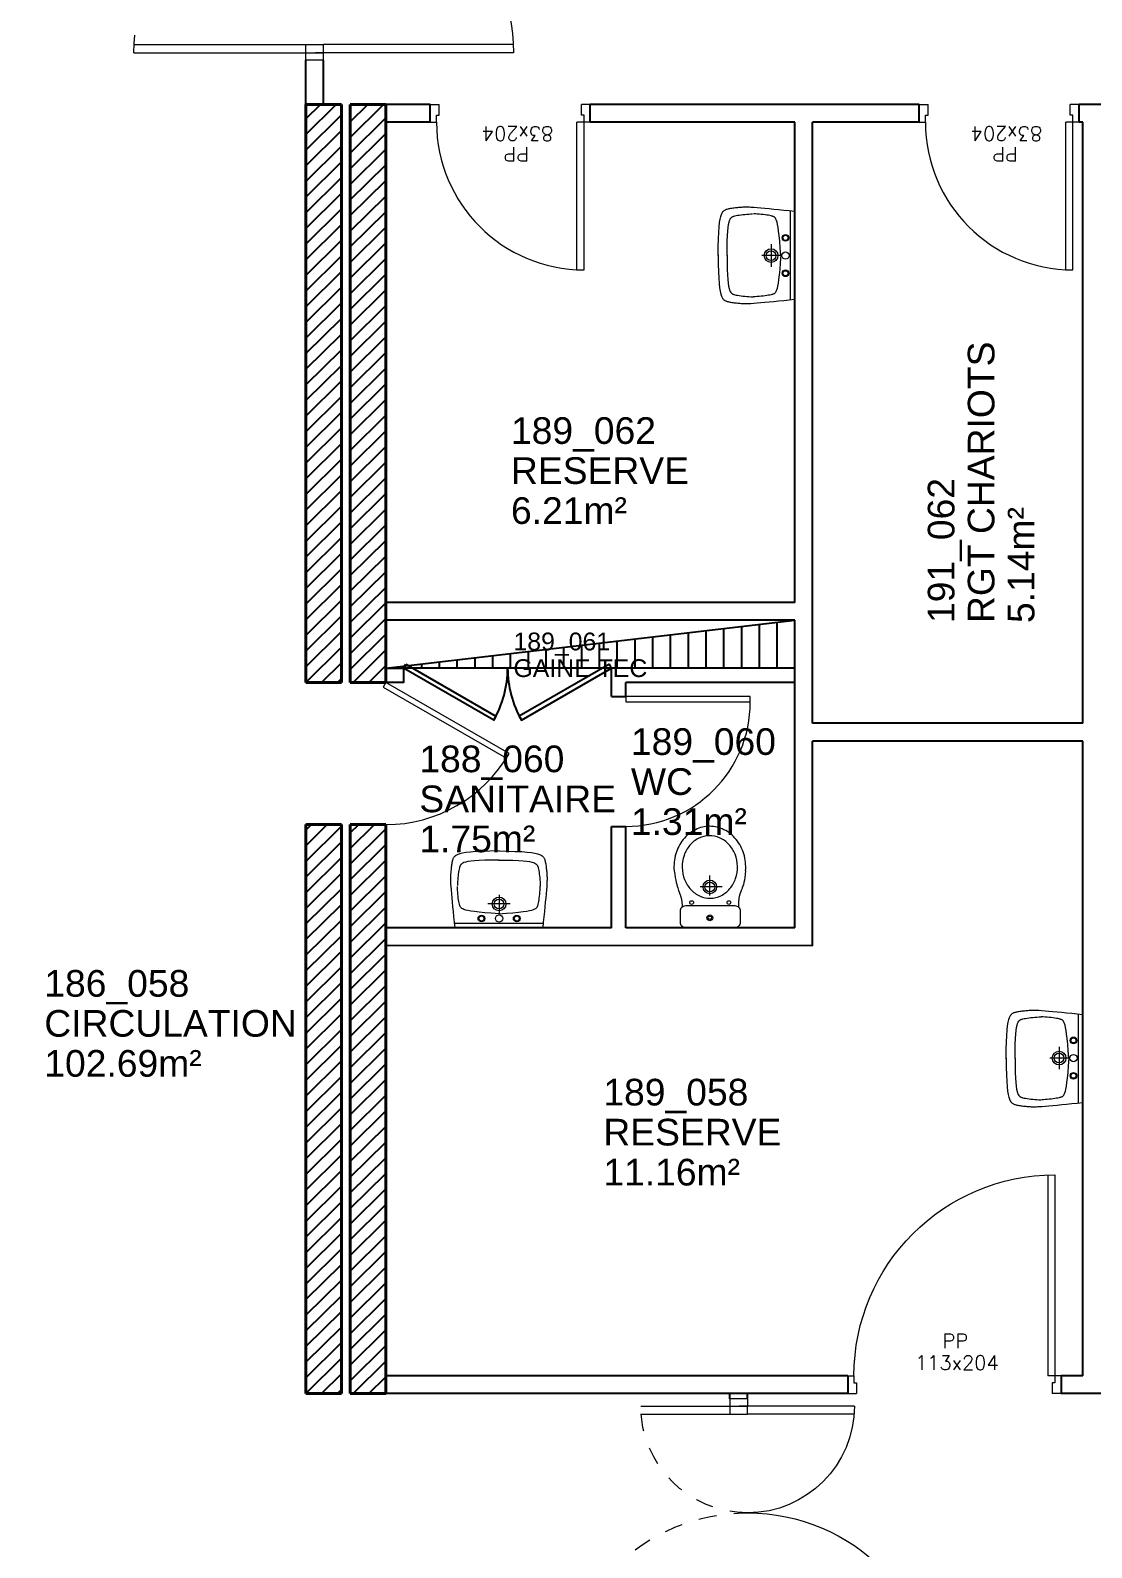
# Model space of a CAD drawing. Header units: millimetres. Extents: x -11 to 211, y -5 to 120.
# Drawn here: x 185.45 to 191.42, y 55.4 to 63.94 of the extents above; entities that cross this region are included whole.
import ezdxf
from ezdxf.enums import TextEntityAlignment as Align

# ---------------------------------------------------------------- set-up
doc = ezdxf.new("R2010")
doc.units = ezdxf.units.MM
doc.header["$LTSCALE"] = 0.1
doc.header["$MEASUREMENT"] = 0
doc.linetypes.add('CACHÉ', pattern=[0.25, 0.125, -0.125])
doc.linetypes.add('CONTINU', pattern=[0])
doc.layers.get('0').update_dxf_attribs({"linetype": 'CONTINUOUS'})
for name, color, linetype in [('A_AGENC', 204, 'CONTINUOUS'), ('A_Etiqu_Gaine', 8, 'CONTINUOUS'), ('A_Etiqu_Gaine_ancien', 8, 'CONTINUOUS'), ('A_Etiqu_Gaine_code', 8, 'CONTINUOUS'), ('A_Etiqu_Local', 8, 'CONTINUOUS'), ('A_HACH_STRUC', 7, 'CONTINUOUS'), ('A_MUR_CLOIS', 7, 'CONTINU'), ('A_MURS_CLOI', 7, 'CONTINUOUS')]:
    doc.layers.add(name, color=color, linetype=linetype)
for name, color, linetype, lineweight in [('A_MURS_STRU', 7, 'CONTINU', 40), ('A_PORT', 8, 'CONTINUOUS', 0), ('A_PORTE', 8, 'CONTINU', 0), ('A_SANI', 5, 'CONTINU', 0)]:
    doc.layers.add(name, color=color, linetype=linetype, lineweight=lineweight)
doc.styles.add('Attribut', font='arial.ttf')
doc.styles.add('ROMANS8', font='romans8', dxfattribs={"height": 10})

# ---------------------------------------------------------------- blocks, each defined once
blk = doc.blocks.new('A_Etiqu_Local')
at = {"style": 'Attribut', "flags": 1}
for tag, p in [('CODE_HOPITAL', (-0.4463, 1.632)), ('CODE_SITE', (-0.4463, 1.407)), ('CODE_BATIMENT', (-0.4463, 1.182)), ('CODE_SECTEUR', (-0.4463, 0.957)), ('CODE_ETAGE', (-0.4463, 0.732)), ('NOM_NORMALISE', (-0.4463, -0.843)), ('SECTEUR_ACTIVITE', (-0.4463, -1.068)), ('SOUS_SECTEUR_ACTIVITE', (-0.4463, -1.293)), ('VOLUME', (-0.4463, -1.518)), ('SERVICE', (-0.4463, -1.743)), ('CODE_UG', (-0.4463, -1.968)), ('CODE_UA', (-0.4463, -2.193)), ('CODE_POLE', (-0.4463, -2.418)), ('OCCUPANT_EXTERNE', (-0.4463, -2.643)), ('DISPONIBILITE', (-0.4463, -2.868)), ('ACCES_HANDICAPES', (-0.4463, -3.093)), ('NATURE_SOL', (-0.4463, -3.318)), ('RISQUE_LABORATOIRE', (-0.4463, -3.543)), ('AMIANTE', (-0.4463, -3.768))]:
    blk.add_attdef(tag, p, '', height=0.15, dxfattribs=at)
at = {"layer": 'A_Etiqu_Local', "style": 'Attribut'}
for tag, p in [('CODE_PIECE', (-0.4463, 0.282)), ('NOM_USAGE', (-0.4463, 0.057)), ('SURFACE', (-0.4463, -0.168))]:
    blk.add_attdef(tag, p, '', height=0.15, dxfattribs=at)
blk = doc.blocks.new('A_Etiqu_Gaine')
at = {"style": 'Attribut', "flags": 1}
for tag, p in [('CODE_HOPITAL', (-0.4323, 0.8651)), ('CODE_SITE', (-0.4323, 0.7151)), ('CODE_BATIMENT', (-0.4323, 0.5651)), ('CODE_SECTEUR', (-0.4323, 0.4151)), ('CODE_ETAGE', (-0.4323, 0.2651)), ('NOM_NORMALISE', (-0.4323, -0.3349)), ('SECTEUR_ACTIVITE', (-0.4323, -0.4849)), ('SOUS_SECTEUR_ACTIVITE', (-0.4323, -0.6349)), ('SURFACE', (-0.4323, -0.7849)), ('CODE_UG', (-0.4323, -0.9349)), ('CODE_POLE', (-0.4323, -1.0849)), ('AMIANTE', (-0.4323, -1.2349))]:
    blk.add_attdef(tag, p, '', height=0.1, dxfattribs=at)
at = {"layer": 'A_Etiqu_Gaine', "style": 'Attribut'}
blk.add_attdef('NOM_USAGE', (-0.4323, -0.1849), '', height=0.1, dxfattribs=at)
at = {"layer": 'A_Etiqu_Gaine_ancien', "style": 'Attribut'}
blk.add_attdef('CODE_PIECE_ANCIEN', (-0.4323, 0.1151), '', height=0.1, dxfattribs=at)
at = {"layer": 'A_Etiqu_Gaine_code', "style": 'Attribut'}
blk.add_attdef('CODE_PIECE', (-0.4323, -0.0349), '', height=0.1, dxfattribs=at)
blk = doc.blocks.new('-P175bt10')
at = {"layer": 'A_PORT', "linetype": 'Continuous'}
for p, q in [((0.0408, 1.1675), (0.0408, 0.1)), ((0.0875, 1.1665), (0.0875, 0.1)), ((1.6625, 0.699), (1.6625, 0.1)), ((1.7092, 0.7008), (1.7092, 0.1)), ((0, 0.1), (0, 0)), ((0, 0.1), (0.0408, 0.1)), ((0.0408, 0.1), (0.0875, 0.1)), ((0.0408, 0.1), (0.0408, 0.0533)), ((0.0408, -0.9675), (0.0408, 0.1)), ((0.0875, -0.9665), (0.0875, 0.1)), ((1.6625, 0.1), (1.7092, 0.1)), ((1.6625, -0.499), (1.6625, 0.1)), ((1.7092, 0.1), (1.7092, 0.0533)), ((1.75, 0.1), (1.7092, 0.1)), ((1.7092, -0.5008), (1.7092, 0.1)), ((1.75, 0.1), (1.75, 0))]:
    blk.add_line(p, q, dxfattribs=at)
at = {"layer": 'A_PORT'}
for p, q in [((0, 0), (0.0875, 0)), ((1.75, 0), (1.6625, 0))]:
    blk.add_line(p, q, dxfattribs=at)
at = {"layer": 'A_PORT', "linetype": 'Continuous'}
for centre, radius, start, end in [((0.0408, 0.1), 1.0675, 0, 90), ((1.7092, 0.1), 0.6008, 90, 180)]:
    blk.add_arc(centre, radius, start, end, dxfattribs=at)
at = {"layer": 'A_PORT', "linetype": 'CACHÉ'}
for centre, radius, start, end in [((0.0408, 0.1), 1.0675, 270, 0), ((1.7092, 0.1), 0.6008, 180, 270)]:
    blk.add_arc(centre, radius, start, end, dxfattribs=at)
at = {"layer": 'A_PORT', "linetype": 'Continuous', "style": 'ROMANS8'}
for tag, p in [('PCF', (0.5371, 0.2448)), ('175X204', (0.5272, 0.1021))]:
    blk.add_attdef(tag, text='', height=0.0933, dxfattribs=at).set_placement(p, align=Align.CENTER)
blk = doc.blocks.new('BATI-10')
for p, q in [((0, 0.1), (0, 0)), ((0, 0.1), (0.035, 0.1)), ((0.035, 0.1), (0.035, 0.06)), ((0, 0), (0.05, 0)), ((0.035, 0.06), (0.05, 0.06)), ((0.05, 0.06), (0.05, 0))]:
    blk.add_line(p, q)
blk = doc.blocks.new('P110bt10')
for p, q in [((0.035, 1.23), (0.035, 0.1)), ((0.075, 1.2293), (0.075, 0.1)), ((0.035, 0.1), (0.075, 0.1))]:
    blk.add_line(p, q)
blk.add_arc((0.035, 0.1), 1.13, 0, 90)
blk.add_blockref('BATI-10', (0, 0))
at = {"xscale": -1}
blk.add_blockref('BATI-10', (1.2, 0), dxfattribs=at)
at = {"style": 'ROMANS8'}
for tag, p in [('DEF', (0.5949, 0.2559)), ('DIM', (0.5864, 0.1335))]:
    blk.add_attdef(tag, text='', height=0.08, dxfattribs=at).set_placement(p, align=Align.CENTER)
blk = doc.blocks.new('P80bt10')
for p, q in [((0.035, 0.93), (0.035, 0.1)), ((0.075, 0.929), (0.075, 0.1)), ((0, 0.1), (0, 0)), ((0, 0.1), (0.035, 0.1)), ((0.035, 0.1), (0.075, 0.1)), ((0.035, 0.1), (0.035, 0.06)), ((0.865, 0.1), (0.865, 0.06)), ((0.9, 0.1), (0.865, 0.1)), ((0.9, 0.1), (0.9, 0)), ((0, 0), (0.05, 0)), ((0.035, 0.06), (0.05, 0.06)), ((0.05, 0.06), (0.05, 0)), ((0.865, 0.06), (0.85, 0.06)), ((0.85, 0.06), (0.85, 0)), ((0.9, 0), (0.85, 0))]:
    blk.add_line(p, q)
blk.add_arc((0.035, 0.1), 0.83, 0, 90)
at = {"style": 'ROMANS8'}
for tag, p in [('DEF', (0.4163, 0.239)), ('DIM', (0.4087, 0.1245))]:
    blk.add_attdef(tag, text='', height=0.08, dxfattribs=at).set_placement(p, align=Align.CENTER)

msp = doc.modelspace()

# ---------------------------------------------------------------- hatches: boundary and pattern name
at = {"layer": 'A_HACH_STRUC'}
h = msp.add_hatch(dxfattribs=at)
h.set_pattern_fill('ANSI31', color=8, scale=0.5, angle=359.76959, style=0)
h.paths.add_polyline_path([(201.5499, 63.0209), (201.5499, 63.5209), (202.0499, 63.5209), (202.0499, 63.0209)])
h.paths.add_polyline_path([(201.5499, 56.2709), (201.5499, 56.7709), (202.0499, 56.7709), (202.0499, 56.2709)])
h.paths.add_polyline_path([(174.7499, 59.696), (174.2499, 59.696), (174.2499, 60.196), (174.7499, 60.196)], flags=17)
h.paths.add_polyline_path([(181.4499, 52.546), (181.4499, 53.046), (181.9499, 53.046), (181.9499, 52.546)], flags=17)
h.paths.add_polyline_path([(174.7499, 52.546), (174.2499, 52.546), (174.2499, 53.046), (174.7499, 53.046)], flags=17)
h.paths.add_polyline_path([(201.7164, 49.9462), (201.9164, 49.9462), (202.0662, 49.9462), (202.0662, 50.4462), (201.5662, 50.4462), (201.5662, 49.9462)])
h.paths.add_polyline_path([(194.5, 49.9462), (194.7, 49.9462), (194.8499, 49.9462), (194.8499, 50.4462), (194.3499, 50.4462), (194.3499, 49.9462)])
h.paths.add_polyline_path([(194.5, 69.2462), (194.7, 69.2462), (194.8499, 69.2462), (194.8499, 68.7462), (194.3499, 68.7462), (194.3499, 69.2462)])
edge = h.paths.add_edge_path()
edge.add_line((181.6498, 66.5712), (181.7498, 66.5712))
edge.add_line((174.4498, 66.5712), (174.5498, 66.5712))
edge.add_line((181.825, 67.2962), (181.825, 67.0462))
edge.add_line((181.5754, 67.2962), (181.825, 67.2962))
edge.add_line((181.5754, 67.2962), (181.5754, 67.0462))
edge.add_line((181.4499, 67.0462), (181.5754, 67.0462))
edge.add_line((181.4499, 67.0462), (181.4499, 66.5712))
edge.add_line((181.4499, 66.5712), (181.6498, 66.5712))
edge.add_line((181.9499, 67.0462), (181.825, 67.0462))
edge.add_line((181.7498, 66.5712), (181.9499, 66.5712))
edge.add_line((181.9499, 66.5712), (181.9499, 67.0462))
edge.add_line((174.7499, 67.0462), (174.625, 67.0462))
edge.add_line((174.625, 67.2962), (174.625, 67.0462))
edge.add_line((174.5498, 66.5712), (174.7499, 66.5712))
edge.add_line((174.7499, 66.5712), (174.7499, 67.0462))
edge.add_line((174.3753, 67.2962), (174.3753, 67.0462))
edge.add_line((174.2499, 67.0462), (174.3753, 67.0462))
edge.add_line((174.2499, 67.0462), (174.2499, 66.5712))
edge.add_line((174.2499, 66.5712), (174.4498, 66.5712))
edge.add_line((174.3753, 67.2962), (174.625, 67.2962))
edge.add_line((181.6498, 46.1962), (181.9499, 46.1962))
edge.add_line((181.9499, 46.1962), (181.9499, 45.7212))
edge.add_line((181.4499, 45.7212), (181.4499, 46.1962))
edge.add_line((181.4499, 46.1962), (181.6498, 46.1962))
edge.add_line((181.9499, 45.7212), (181.825, 45.7212))
edge.add_line((181.825, 45.4712), (181.825, 45.7212))
edge.add_line((181.5754, 45.4712), (181.825, 45.4712))
edge.add_line((181.5754, 45.4712), (181.5754, 45.7212))
edge.add_line((181.4499, 45.7212), (181.5754, 45.7212))
edge.add_line((174.4498, 46.1962), (174.7499, 46.1962))
edge.add_line((174.7499, 46.1962), (174.7499, 45.7212))
edge.add_line((174.7499, 45.7212), (174.625, 45.7212))
edge.add_line((174.625, 45.4712), (174.625, 45.7212))
edge.add_line((174.2499, 45.7212), (174.2499, 46.1962))
edge.add_line((174.2499, 46.1962), (174.4498, 46.1962))
edge.add_line((174.3753, 45.4712), (174.3753, 45.7212))
edge.add_line((174.2499, 45.7212), (174.3753, 45.7212))
edge.add_line((174.3753, 45.4712), (174.625, 45.4712))
h = msp.add_hatch(dxfattribs=at)
h.set_pattern_fill('ANSI31', color=8, scale=0.5, angle=359.76959, style=0)
h.set_pattern_definition([(44.7696, (186.99988, 60.27093), (-0.0440161, 0.0443715), [])])
h.paths.add_polyline_path([(187.1999, 63.5209), (186.9999, 63.5209), (186.9999, 60.2709), (187.1999, 60.2709)])
h.paths.add_polyline_path([(187.4499, 63.5209), (187.2499, 63.5209), (187.2499, 60.2709), (187.4499, 60.2709), (187.4499, 60.3509)])
h = msp.add_hatch(dxfattribs=at)
h.set_pattern_fill('ANSI31', color=8, scale=0.5, angle=359.76959, style=0)
h.set_pattern_definition([(44.7696, (186.99988, 56.27093), (-0.0440161, 0.0443715), [])])
h.paths.add_polyline_path([(187.1999, 59.4709), (186.9999, 59.4709), (186.9999, 56.2709), (187.1999, 56.2709)])
h.paths.add_polyline_path([(187.4499, 59.4709), (187.2499, 59.4709), (187.2499, 56.2709), (187.4499, 56.2709)])

# ---------------------------------------------------------------- linework, layer by layer
at = {"layer": 'A_AGENC', "color": 8, "linetype": 'Continuous'}
msp.add_line((188.7195, 60.3509), (187.5499, 60.3509), dxfattribs=at)
for points in [[(187.5624, 60.3726), (188.0689, 60.0802), (188.0563, 60.0585), (187.5499, 60.3509)], [(188.7069, 60.3726), (188.2005, 60.0802), (188.213, 60.0585), (188.7195, 60.3509)]]:
    msp.add_lwpolyline(points, close=True, dxfattribs=at)
for centre, start, end in [((187.5499, 60.3509), 330.00002, 0.00001), ((188.7195, 60.3509), 180.00001, 210)]:
    msp.add_arc(centre, 0.5848, start, end, dxfattribs=at)
at = {"layer": 'A_MUR_CLOIS', "color": 8, "linetype": 'Continuous'}
for p, q in [((187.6999, 63.5209), (187.4499, 63.5209)), ((187.6999, 63.4209), (187.6999, 63.5209)), ((190.4498, 63.5209), (188.5999, 63.5209)), ((188.5999, 63.4209), (188.5999, 63.5209)), ((191.6979, 63.5209), (191.3498, 63.5209)), ((187.6999, 63.4209), (187.4499, 63.4209)), ((189.7498, 63.4209), (188.5999, 63.4209)), ((189.7498, 60.7207), (189.7498, 63.4209)), ((189.8498, 60.0409), (189.8498, 63.4209)), ((190.4498, 63.4209), (189.8498, 63.4209)), ((191.3699, 63.4209), (191.3498, 63.4209)), ((191.3699, 60.0409), (191.3699, 63.4209)), ((189.7498, 60.7207), (187.4499, 60.7207)), ((187.4499, 60.3509), (189.7498, 60.6207)), ((189.7498, 60.6207), (187.4499, 60.6207)), ((189.5499, 60.5972), (189.5499, 60.3509)), ((189.6499, 60.6089), (189.6499, 60.3509)), ((189.7498, 58.8909), (189.7498, 60.6207)), ((188.7499, 60.5034), (188.7499, 60.3509)), ((188.8499, 60.514), (188.8499, 60.3509)), ((188.9499, 60.5268), (188.9499, 60.3509)), ((189.0499, 60.5386), (189.0499, 60.3509)), ((189.1499, 60.5503), (189.1499, 60.3509)), ((189.2499, 60.562), (189.2499, 60.3509)), ((189.3499, 60.5738), (189.3499, 60.3509)), ((189.4499, 60.5855), (189.4499, 60.3509)), ((188.0499, 60.4213), (188.0499, 60.3509)), ((188.1499, 60.433), (188.1499, 60.3509)), ((188.2499, 60.4448), (188.2499, 60.3509)), ((188.3499, 60.4565), (188.3499, 60.3509)), ((188.4499, 60.4682), (188.4499, 60.3509)), ((188.5499, 60.4799), (188.5499, 60.3509)), ((188.6499, 60.4862), (188.6499, 60.3509)), ((187.6499, 60.3744), (187.6499, 60.3509)), ((187.7499, 60.3861), (187.7499, 60.3509)), ((187.8499, 60.3978), (187.8499, 60.3509)), ((187.9499, 60.4096), (187.9499, 60.3509)), ((189.7498, 60.3509), (188.7195, 60.3509)), ((188.7195, 60.1909), (188.7195, 60.3509)), ((189.7498, 60.2709), (188.7995, 60.2709)), ((191.3699, 60.0409), (189.8498, 60.0409)), ((191.3699, 59.9409), (189.8498, 59.9409)), ((189.8498, 58.7894), (189.8498, 59.9409)), ((191.3699, 56.3709), (191.3699, 59.9409)), ((188.7195, 59.4609), (188.7995, 59.4609)), ((188.7195, 58.8909), (188.7195, 59.4609)), ((188.7995, 58.8909), (188.7995, 59.4609)), ((188.7195, 58.8909), (187.4499, 58.8909)), ((189.7498, 58.8909), (188.7995, 58.8909)), ((189.8498, 58.7894), (187.4499, 58.7909)), ((190.0479, 56.3709), (187.4499, 56.3709)), ((190.0479, 56.3709), (190.0479, 56.2709)), ((191.3699, 56.3709), (191.2479, 56.3709)), ((191.2479, 56.3709), (191.2479, 56.2709)), ((190.0479, 56.2709), (187.4499, 56.2709)), ((191.6479, 56.2709), (191.2479, 56.2709))]:
    msp.add_line(p, q, dxfattribs=at)
at = {"layer": 'A_MUR_CLOIS', "color": 8}
for p, q in [((190.4498, 63.4209), (190.4498, 63.5209)), ((191.3498, 63.4209), (191.3498, 63.5209)), ((188.7995, 60.1909), (188.7995, 60.2709)), ((188.7195, 60.1909), (188.7995, 60.1909))]:
    msp.add_line(p, q, dxfattribs=at)
at = {"layer": 'A_MUR_CLOIS', "color": 8, "linetype": 'Continuous'}
msp.add_lwpolyline([(187.4499, 60.2709), (187.4499, 60.3509), (187.5499, 60.3509), (187.5499, 60.2709)], close=True, dxfattribs=at)
at = {"layer": 'A_MURS_CLOI', "color": 8}
for p, q in [((186.9999, 63.5209), (186.9999, 63.7709)), ((187.0999, 63.5209), (187.0999, 63.7709)), ((189.3846, 56.2418), (189.3846, 56.2709)), ((189.4846, 56.2418), (189.4846, 56.2709))]:
    msp.add_line(p, q, dxfattribs=at)
at = {"layer": 'A_MURS_STRU', "color": 8, "linetype": 'Continuous'}
for p, q in [((186.9999, 63.5209), (187.1999, 63.5209)), ((186.9999, 63.5209), (186.9999, 60.2709)), ((187.1999, 63.5209), (187.1999, 60.2709)), ((187.4499, 63.5209), (187.2499, 63.5209)), ((187.2499, 63.5209), (187.2499, 60.2709)), ((187.4499, 63.5209), (187.4499, 60.2709)), ((187.1999, 60.2709), (186.9999, 60.2709)), ((186.9999, 60.2709), (186.9999, 60.2709)), ((187.2499, 60.2709), (187.4499, 60.2709)), ((187.1999, 59.4709), (186.9999, 59.4709)), ((186.9999, 56.2709), (186.9999, 59.4709)), ((187.1999, 56.2709), (187.1999, 59.4709)), ((187.2499, 59.4709), (187.4499, 59.4709)), ((187.2499, 56.2709), (187.2499, 59.4709)), ((187.4499, 56.2709), (187.4499, 59.4709)), ((186.9999, 56.2709), (187.1999, 56.2709)), ((187.4499, 56.2709), (187.2499, 56.2709))]:
    msp.add_line(p, q, dxfattribs=at)
at = {"layer": 'A_PORTE', "color": 8, "linetype": 'Continuous'}
for p, q in [((187.4499, 60.2709), (187.4349, 60.2449)), ((188.1427, 59.8709), (187.4499, 60.2709)), ((187.4349, 60.2449), (188.1277, 59.845)), ((188.1277, 59.845), (188.1427, 59.8709))]:
    msp.add_line(p, q, dxfattribs=at)
msp.add_lwpolyline([(188.7995, 60.1609), (189.4995, 60.1609), (189.4995, 60.1909), (188.7995, 60.1909)], close=True, dxfattribs=at)
for centre, radius, end in [((188.7995, 60.1609), 0.7, 0), ((187.4499, 60.2709), 0.8, 329.99999)]:
    msp.add_arc(centre, radius, 270, end, dxfattribs=at)
at = {"layer": 'A_SANI', "color": 8, "linetype": 'Continuous'}
for p, q in [((189.4039, 62.892), (189.4066, 62.8929)), ((189.4066, 62.8929), (189.4095, 62.8937)), ((189.4095, 62.8937), (189.4127, 62.8945)), ((189.4127, 62.8945), (189.4201, 62.8961)), ((189.4201, 62.8961), (189.4284, 62.8977)), ((189.4284, 62.8977), (189.4376, 62.8992)), ((189.4376, 62.8992), (189.4476, 62.9006)), ((189.4476, 62.9006), (189.4581, 62.9019)), ((189.4581, 62.9019), (189.469, 62.903)), ((189.469, 62.903), (189.4801, 62.904)), ((189.4801, 62.904), (189.4912, 62.9048)), ((189.4912, 62.9048), (189.5023, 62.9054)), ((189.5023, 62.9054), (189.513, 62.9058)), ((189.5281, 62.9054), (189.5174, 62.9058)), ((189.5392, 62.9048), (189.5281, 62.9054)), ((189.5503, 62.904), (189.5392, 62.9048)), ((189.5614, 62.903), (189.5503, 62.904)), ((189.5723, 62.9019), (189.5614, 62.903)), ((189.5828, 62.9006), (189.5723, 62.9019)), ((189.5927, 62.8992), (189.5828, 62.9006)), ((189.602, 62.8977), (189.5927, 62.8992)), ((189.6103, 62.8961), (189.602, 62.8977)), ((189.6176, 62.8945), (189.6103, 62.8961)), ((189.6209, 62.8937), (189.6176, 62.8945)), ((189.6238, 62.8929), (189.6209, 62.8937)), ((189.6265, 62.892), (189.6238, 62.8929)), ((189.7249, 62.921), (189.7249, 62.4257)), ((189.7498, 62.921), (189.7498, 62.4257)), ((189.3715, 62.7834), (189.3732, 62.809)), ((189.3732, 62.809), (189.3753, 62.8297)), ((189.3753, 62.8297), (189.3777, 62.8462)), ((189.3777, 62.8462), (189.3803, 62.8589)), ((189.3803, 62.8589), (189.3833, 62.8686)), ((189.3833, 62.8686), (189.3864, 62.8759)), ((189.3864, 62.8759), (189.3897, 62.8813)), ((189.3897, 62.8813), (189.3914, 62.8835)), ((189.3914, 62.8835), (189.3932, 62.8854)), ((189.3932, 62.8854), (189.395, 62.8871)), ((189.395, 62.8871), (189.397, 62.8886)), ((189.397, 62.8886), (189.3991, 62.8898)), ((189.3991, 62.8898), (189.4014, 62.891)), ((189.4014, 62.891), (189.4039, 62.892)), ((189.629, 62.891), (189.6265, 62.892)), ((189.6313, 62.8898), (189.629, 62.891)), ((189.6334, 62.8886), (189.6313, 62.8898)), ((189.6353, 62.8871), (189.6334, 62.8886)), ((189.6372, 62.8854), (189.6353, 62.8871)), ((189.639, 62.8835), (189.6372, 62.8854)), ((189.6407, 62.8813), (189.639, 62.8835)), ((189.644, 62.8759), (189.6407, 62.8813)), ((189.6472, 62.8686), (189.644, 62.8759)), ((189.6503, 62.8589), (189.6472, 62.8686)), ((189.6533, 62.8462), (189.6503, 62.8589)), ((189.6563, 62.8297), (189.6533, 62.8462)), ((189.6592, 62.809), (189.6563, 62.8297)), ((189.6621, 62.7834), (189.6592, 62.809)), ((189.3693, 62.7151), (189.3702, 62.7523)), ((189.3702, 62.7523), (189.3715, 62.7834)), ((189.6163, 62.7346), (189.6163, 62.6081)), ((189.6651, 62.7523), (189.6621, 62.7834)), ((189.668, 62.7151), (189.6651, 62.7523)), ((189.3689, 62.6711), (189.3693, 62.7151)), ((189.3689, 62.6745), (189.3693, 62.6305)), ((189.6673, 62.6713), (189.5652, 62.6713)), ((189.671, 62.6711), (189.668, 62.7151)), ((189.671, 62.6745), (189.668, 62.6305)), ((189.3693, 62.6305), (189.3702, 62.5933)), ((189.3702, 62.5933), (189.3715, 62.5621)), ((189.3715, 62.5621), (189.3732, 62.5365)), ((189.6621, 62.5621), (189.6592, 62.5365)), ((189.6651, 62.5933), (189.6621, 62.5621)), ((189.668, 62.6305), (189.6651, 62.5933)), ((189.3732, 62.5365), (189.3753, 62.5158)), ((189.3753, 62.5158), (189.3777, 62.4994)), ((189.3777, 62.4994), (189.3803, 62.4866)), ((189.3803, 62.4866), (189.3833, 62.4769)), ((189.3833, 62.4769), (189.3864, 62.4697)), ((189.3864, 62.4697), (189.3897, 62.4642)), ((189.644, 62.4697), (189.6407, 62.4642)), ((189.6472, 62.4769), (189.644, 62.4697)), ((189.6503, 62.4866), (189.6472, 62.4769)), ((189.6533, 62.4994), (189.6503, 62.4866)), ((189.6563, 62.5158), (189.6533, 62.4994)), ((189.6592, 62.5365), (189.6563, 62.5158)), ((189.3897, 62.4642), (189.3914, 62.462)), ((189.3914, 62.462), (189.3932, 62.4601)), ((189.3932, 62.4601), (189.395, 62.4584)), ((189.395, 62.4584), (189.397, 62.457)), ((189.397, 62.457), (189.3991, 62.4557)), ((189.3991, 62.4557), (189.4014, 62.4546)), ((189.4014, 62.4546), (189.4039, 62.4536)), ((189.4039, 62.4536), (189.4066, 62.4527)), ((189.4066, 62.4527), (189.4095, 62.4518)), ((189.4095, 62.4518), (189.4127, 62.451)), ((189.4127, 62.451), (189.4201, 62.4494)), ((189.4201, 62.4494), (189.4284, 62.4479)), ((189.4284, 62.4479), (189.4377, 62.4464)), ((189.4377, 62.4464), (189.4477, 62.445)), ((189.4477, 62.445), (189.4584, 62.4437)), ((189.4584, 62.4437), (189.4694, 62.4425)), ((189.4694, 62.4425), (189.4808, 62.4415)), ((189.4808, 62.4415), (189.4923, 62.4407)), ((189.4923, 62.4407), (189.5039, 62.4401)), ((189.5039, 62.4401), (189.5152, 62.4397)), ((189.5265, 62.4401), (189.5152, 62.4397)), ((189.538, 62.4407), (189.5265, 62.4401)), ((189.5496, 62.4415), (189.538, 62.4407)), ((189.5609, 62.4425), (189.5496, 62.4415)), ((189.572, 62.4437), (189.5609, 62.4425)), ((189.5827, 62.445), (189.572, 62.4437)), ((189.5927, 62.4464), (189.5827, 62.445)), ((189.602, 62.4479), (189.5927, 62.4464)), ((189.6103, 62.4494), (189.602, 62.4479)), ((189.6176, 62.451), (189.6103, 62.4494)), ((189.6209, 62.4518), (189.6176, 62.451)), ((189.6238, 62.4527), (189.6209, 62.4518)), ((189.6265, 62.4536), (189.6238, 62.4527)), ((189.629, 62.4546), (189.6265, 62.4536)), ((189.6313, 62.4557), (189.629, 62.4546)), ((189.6334, 62.457), (189.6313, 62.4557)), ((189.6353, 62.4584), (189.6334, 62.457)), ((189.6372, 62.4601), (189.6353, 62.4584)), ((189.639, 62.462), (189.6372, 62.4601)), ((189.6407, 62.4642), (189.639, 62.462)), ((187.8635, 59.228), (187.8619, 59.2207)), ((187.8643, 59.2312), (187.8635, 59.228)), ((187.8651, 59.2341), (187.8643, 59.2312)), ((187.866, 59.2368), (187.8651, 59.2341)), ((187.867, 59.2393), (187.866, 59.2368)), ((187.8681, 59.2416), (187.867, 59.2393)), ((187.8694, 59.2437), (187.8681, 59.2416)), ((187.8709, 59.2457), (187.8694, 59.2437)), ((187.8725, 59.2475), (187.8709, 59.2457)), ((187.8745, 59.2493), (187.8725, 59.2475)), ((187.8767, 59.251), (187.8745, 59.2493)), ((187.8821, 59.2543), (187.8767, 59.251)), ((187.8893, 59.2575), (187.8821, 59.2543)), ((187.899, 59.2604), (187.8893, 59.2575)), ((187.9118, 59.2631), (187.899, 59.2604)), ((187.9282, 59.2655), (187.9118, 59.2631)), ((187.949, 59.2675), (187.9282, 59.2655)), ((187.9746, 59.2692), (187.949, 59.2675)), ((188.0057, 59.2705), (187.9746, 59.2692)), ((188.0429, 59.2714), (188.0057, 59.2705)), ((188.0869, 59.2718), (188.0429, 59.2714)), ((188.0835, 59.2718), (188.1275, 59.2714)), ((188.1275, 59.2714), (188.1647, 59.2705)), ((188.1647, 59.2705), (188.1958, 59.2692)), ((188.1958, 59.2692), (188.2215, 59.2675)), ((188.2215, 59.2675), (188.2422, 59.2655)), ((188.2422, 59.2655), (188.2586, 59.2631)), ((188.2586, 59.2631), (188.2714, 59.2604)), ((188.2714, 59.2604), (188.2811, 59.2575)), ((188.2811, 59.2575), (188.2883, 59.2543)), ((188.2883, 59.2543), (188.2937, 59.251)), ((188.2937, 59.251), (188.2959, 59.2493)), ((188.2959, 59.2493), (188.2979, 59.2475)), ((188.2979, 59.2475), (188.2995, 59.2457)), ((188.2995, 59.2457), (188.301, 59.2437)), ((188.301, 59.2437), (188.3023, 59.2416)), ((188.3023, 59.2416), (188.3034, 59.2393)), ((188.3034, 59.2393), (188.3044, 59.2368)), ((188.3044, 59.2368), (188.3053, 59.2341)), ((188.3053, 59.2341), (188.3061, 59.2312)), ((188.3061, 59.2312), (188.3069, 59.228)), ((188.3069, 59.228), (188.3085, 59.2207)), ((187.8525, 59.1385), (187.8522, 59.1277)), ((187.8531, 59.1495), (187.8525, 59.1385)), ((187.854, 59.1607), (187.8531, 59.1495)), ((187.855, 59.1718), (187.854, 59.1607)), ((187.8561, 59.1826), (187.855, 59.1718)), ((187.8574, 59.1931), (187.8561, 59.1826)), ((187.8588, 59.2031), (187.8574, 59.1931)), ((187.8603, 59.2123), (187.8588, 59.2031)), ((187.8619, 59.2207), (187.8603, 59.2123)), ((188.3085, 59.2207), (188.3101, 59.2123)), ((188.3101, 59.2123), (188.3116, 59.203)), ((188.3116, 59.203), (188.313, 59.193)), ((188.313, 59.193), (188.3143, 59.1824)), ((188.3143, 59.1824), (188.3155, 59.1713)), ((188.3155, 59.1713), (188.3165, 59.1599)), ((188.3165, 59.1599), (188.3173, 59.1484)), ((188.3173, 59.1484), (188.3179, 59.1369)), ((189.2722, 59.0716), (189.2722, 59.1839)), ((187.8525, 59.1126), (187.8522, 59.1234)), ((187.8531, 59.1016), (187.8525, 59.1126)), ((187.854, 59.0904), (187.8531, 59.1016)), ((187.855, 59.0793), (187.854, 59.0904)), ((187.8561, 59.0684), (187.855, 59.0793)), ((187.8574, 59.0579), (187.8561, 59.0684)), ((187.8588, 59.048), (187.8574, 59.0579)), ((188.0867, 59.0755), (188.0867, 58.9734)), ((188.3116, 59.048), (188.313, 59.0581)), ((188.313, 59.0581), (188.3143, 59.0687)), ((188.3143, 59.0687), (188.3155, 59.0798)), ((188.3155, 59.0798), (188.3165, 59.0912)), ((188.3165, 59.0912), (188.3173, 59.1027)), ((188.3173, 59.1027), (188.3179, 59.1142)), ((188.3179, 59.1369), (188.3183, 59.1255)), ((188.3179, 59.1142), (188.3183, 59.1256)), ((189.3406, 59.1204), (189.2185, 59.1204)), ((187.8603, 59.0388), (187.8588, 59.048)), ((187.8619, 59.0304), (187.8603, 59.0388)), ((187.8635, 59.0231), (187.8619, 59.0304)), ((187.8643, 59.0199), (187.8635, 59.0231)), ((187.8651, 59.0169), (187.8643, 59.0199)), ((187.866, 59.0142), (187.8651, 59.0169)), ((187.867, 59.0117), (187.866, 59.0142)), ((187.8681, 59.0095), (187.867, 59.0117)), ((187.8694, 59.0073), (187.8681, 59.0095)), ((187.8709, 59.0054), (187.8694, 59.0073)), ((187.8725, 59.0035), (187.8709, 59.0054)), ((187.8745, 59.0017), (187.8725, 59.0035)), ((187.8767, 59), (187.8745, 59.0017)), ((187.8821, 58.9967), (187.8767, 59)), ((187.8893, 58.9935), (187.8821, 58.9967)), ((187.899, 58.9904), (187.8893, 58.9935)), ((187.9118, 58.9874), (187.899, 58.9904)), ((187.9282, 58.9844), (187.9118, 58.9874)), ((187.949, 58.9815), (187.9282, 58.9844)), ((187.9746, 58.9786), (187.949, 58.9815)), ((188.0057, 58.9757), (187.9746, 58.9786)), ((188.0429, 58.9727), (188.0057, 58.9757)), ((188.1499, 59.0245), (188.0234, 59.0245)), ((188.0869, 58.9698), (188.0429, 58.9727)), ((188.0835, 58.9698), (188.1275, 58.9727)), ((188.1275, 58.9727), (188.1647, 58.9757)), ((188.1647, 58.9757), (188.1958, 58.9786)), ((188.1958, 58.9786), (188.2215, 58.9815)), ((188.2215, 58.9815), (188.2422, 58.9844)), ((188.2422, 58.9844), (188.2586, 58.9874)), ((188.2586, 58.9874), (188.2714, 58.9904)), ((188.2714, 58.9904), (188.2811, 58.9935)), ((188.2811, 58.9935), (188.2883, 58.9967)), ((188.2883, 58.9967), (188.2937, 59)), ((188.2937, 59), (188.2959, 59.0017)), ((188.2959, 59.0017), (188.2979, 59.0035)), ((188.2979, 59.0035), (188.2995, 59.0054)), ((188.2995, 59.0054), (188.301, 59.0073)), ((188.301, 59.0073), (188.3023, 59.0095)), ((188.3023, 59.0095), (188.3034, 59.0117)), ((188.3034, 59.0117), (188.3044, 59.0142)), ((188.3044, 59.0142), (188.3053, 59.0169)), ((188.3053, 59.0169), (188.3061, 59.0199)), ((188.3061, 59.0199), (188.3069, 59.0231)), ((188.3069, 59.0231), (188.3085, 59.0304)), ((188.3085, 59.0304), (188.3101, 59.0388)), ((188.3101, 59.0388), (188.3116, 59.048)), ((187.837, 58.9158), (188.3323, 58.9158)), ((187.837, 58.8909), (188.3323, 58.8909)), ((191.0133, 58.3691), (191.0151, 58.3708)), ((191.0151, 58.3708), (191.0171, 58.3723)), ((191.0171, 58.3723), (191.0192, 58.3735)), ((191.0192, 58.3735), (191.0215, 58.3746)), ((191.0215, 58.3746), (191.024, 58.3756)), ((191.024, 58.3756), (191.0267, 58.3766)), ((191.0267, 58.3766), (191.0296, 58.3774)), ((191.0296, 58.3774), (191.0328, 58.3782)), ((191.0328, 58.3782), (191.0401, 58.3798)), ((191.0401, 58.3798), (191.0485, 58.3813)), ((191.0485, 58.3813), (191.0578, 58.3828)), ((191.0578, 58.3828), (191.0678, 58.3843)), ((191.0678, 58.3843), (191.0784, 58.3856)), ((191.0784, 58.3856), (191.0895, 58.3867)), ((191.0895, 58.3867), (191.1009, 58.3877)), ((191.1009, 58.3877), (191.1124, 58.3886)), ((191.1124, 58.3886), (191.1239, 58.3892)), ((191.1239, 58.3892), (191.1353, 58.3895)), ((191.1466, 58.3892), (191.1353, 58.3895)), ((191.1581, 58.3886), (191.1466, 58.3892)), ((191.1697, 58.3877), (191.1581, 58.3886)), ((191.181, 58.3867), (191.1697, 58.3877)), ((191.1921, 58.3856), (191.181, 58.3867)), ((191.2027, 58.3843), (191.1921, 58.3856)), ((191.2128, 58.3828), (191.2027, 58.3843)), ((191.222, 58.3813), (191.2128, 58.3828)), ((191.2304, 58.3798), (191.222, 58.3813)), ((191.2377, 58.3782), (191.2304, 58.3798)), ((191.2409, 58.3774), (191.2377, 58.3782)), ((191.2439, 58.3766), (191.2409, 58.3774)), ((191.2466, 58.3756), (191.2439, 58.3766)), ((191.2491, 58.3746), (191.2466, 58.3756)), ((191.2513, 58.3735), (191.2491, 58.3746)), ((191.2535, 58.3723), (191.2513, 58.3735)), ((191.2554, 58.3708), (191.2535, 58.3723)), ((191.2573, 58.3691), (191.2554, 58.3708)), ((191.345, 57.9083), (191.345, 58.4036)), ((191.3699, 57.9083), (191.3699, 58.4036)), ((190.9916, 58.2671), (190.9933, 58.2927)), ((190.9933, 58.2927), (190.9953, 58.3134)), ((190.9953, 58.3134), (190.9977, 58.3299)), ((190.9977, 58.3299), (191.0004, 58.3426)), ((191.0004, 58.3426), (191.0033, 58.3523)), ((191.0033, 58.3523), (191.0065, 58.3596)), ((191.0065, 58.3596), (191.0098, 58.365)), ((191.0098, 58.365), (191.0115, 58.3672)), ((191.0115, 58.3672), (191.0133, 58.3691)), ((191.2591, 58.3672), (191.2573, 58.3691)), ((191.2608, 58.365), (191.2591, 58.3672)), ((191.2641, 58.3596), (191.2608, 58.365)), ((191.2673, 58.3523), (191.2641, 58.3596)), ((191.2704, 58.3426), (191.2673, 58.3523)), ((191.2734, 58.3299), (191.2704, 58.3426)), ((191.2764, 58.3134), (191.2734, 58.3299)), ((191.2793, 58.2927), (191.2764, 58.3134)), ((191.2822, 58.2671), (191.2793, 58.2927)), ((190.9894, 58.1987), (190.9903, 58.236)), ((190.9903, 58.236), (190.9916, 58.2671)), ((191.2363, 58.2211), (191.2363, 58.0947)), ((191.2851, 58.236), (191.2822, 58.2671)), ((191.2881, 58.1987), (191.2851, 58.236)), ((190.989, 58.1548), (190.9894, 58.1987)), ((190.989, 58.1581), (190.9894, 58.1142)), ((190.9894, 58.1142), (190.9903, 58.0769)), ((191.2874, 58.1579), (191.1853, 58.1579)), ((191.2881, 58.1142), (191.2851, 58.0769)), ((191.291, 58.1548), (191.2881, 58.1987)), ((191.291, 58.1581), (191.2881, 58.1142)), ((190.9903, 58.0769), (190.9916, 58.0458)), ((190.9916, 58.0458), (190.9933, 58.0202)), ((191.2822, 58.0458), (191.2793, 58.0202)), ((191.2851, 58.0769), (191.2822, 58.0458)), ((190.9933, 58.0202), (190.9953, 57.9995)), ((190.9953, 57.9995), (190.9977, 57.9831)), ((190.9977, 57.9831), (191.0004, 57.9703)), ((191.0004, 57.9703), (191.0033, 57.9606)), ((191.0033, 57.9606), (191.0065, 57.9533)), ((191.0065, 57.9533), (191.0098, 57.9479)), ((191.0098, 57.9479), (191.0115, 57.9457)), ((191.0115, 57.9457), (191.0133, 57.9438)), ((191.0133, 57.9438), (191.0151, 57.9421)), ((191.2573, 57.9438), (191.2554, 57.9421)), ((191.2591, 57.9457), (191.2573, 57.9438)), ((191.2608, 57.9479), (191.2591, 57.9457)), ((191.2641, 57.9533), (191.2608, 57.9479)), ((191.2673, 57.9606), (191.2641, 57.9533)), ((191.2704, 57.9703), (191.2673, 57.9606)), ((191.2734, 57.9831), (191.2704, 57.9703)), ((191.2764, 57.9995), (191.2734, 57.9831)), ((191.2793, 58.0202), (191.2764, 57.9995)), ((191.0151, 57.9421), (191.0171, 57.9407)), ((191.0171, 57.9407), (191.0192, 57.9394)), ((191.0192, 57.9394), (191.0215, 57.9383)), ((191.0215, 57.9383), (191.024, 57.9373)), ((191.024, 57.9373), (191.0267, 57.9364)), ((191.0267, 57.9364), (191.0296, 57.9355)), ((191.0296, 57.9355), (191.0328, 57.9347)), ((191.0328, 57.9347), (191.0401, 57.9331)), ((191.0401, 57.9331), (191.0485, 57.9316)), ((191.0485, 57.9316), (191.0577, 57.9301)), ((191.0577, 57.9301), (191.0677, 57.9287)), ((191.0677, 57.9287), (191.0782, 57.9274)), ((191.0782, 57.9274), (191.089, 57.9262)), ((191.089, 57.9262), (191.1001, 57.9252)), ((191.1001, 57.9252), (191.1113, 57.9244)), ((191.1113, 57.9244), (191.1223, 57.9238)), ((191.1223, 57.9238), (191.1331, 57.9234)), ((191.1482, 57.9238), (191.1374, 57.9234)), ((191.1592, 57.9244), (191.1482, 57.9238)), ((191.1704, 57.9252), (191.1592, 57.9244)), ((191.1815, 57.9262), (191.1704, 57.9252)), ((191.1924, 57.9274), (191.1815, 57.9262)), ((191.2029, 57.9287), (191.1924, 57.9274)), ((191.2128, 57.9301), (191.2029, 57.9287)), ((191.2221, 57.9316), (191.2128, 57.9301)), ((191.2304, 57.9331), (191.2221, 57.9316)), ((191.2377, 57.9347), (191.2304, 57.9331)), ((191.2409, 57.9355), (191.2377, 57.9347)), ((191.2439, 57.9364), (191.2409, 57.9355)), ((191.2466, 57.9373), (191.2439, 57.9364)), ((191.2491, 57.9383), (191.2466, 57.9373)), ((191.2513, 57.9394), (191.2491, 57.9383)), ((191.2535, 57.9407), (191.2513, 57.9394)), ((191.2554, 57.9421), (191.2535, 57.9407))]:
    msp.add_line(p, q, dxfattribs=at)
for points in [[(189.3181, 62.6713), (189.3188, 62.7228), (189.3201, 62.7663), (189.3219, 62.8027), (189.3241, 62.8327), (189.3268, 62.857), (189.3298, 62.8763), (189.3333, 62.8914), (189.3372, 62.9029), (189.3414, 62.9116), (189.3459, 62.9183), (189.3459, 62.9183), (189.3483, 62.921), (189.3508, 62.9234), (189.3534, 62.9256), (189.3563, 62.9275), (189.3594, 62.9291), (189.3627, 62.9306), (189.3664, 62.932), (189.3704, 62.9332), (189.3749, 62.9343), (189.3797, 62.9354), (189.3797, 62.9354), (189.385, 62.9364), (189.3908, 62.9374), (189.3968, 62.9384), (189.4031, 62.9393), (189.4095, 62.9402), (189.4161, 62.941), (189.4227, 62.9417), (189.4292, 62.9424), (189.4356, 62.943), (189.4417, 62.9436), (189.4417, 62.9436), (189.4477, 62.9441), (189.4534, 62.9444), (189.459, 62.9447), (189.4646, 62.9449), (189.4702, 62.9451), (189.476, 62.9451), (189.4821, 62.945), (189.4885, 62.9448), (189.4953, 62.9446), (189.5026, 62.9442), (189.5026, 62.9442), (189.5189, 62.9431), (189.5375, 62.9417), (189.5582, 62.9399), (189.5808, 62.9378), (189.6053, 62.9354), (189.6314, 62.9328), (189.659, 62.93), (189.6881, 62.9271), (189.7184, 62.9241), (189.7498, 62.921)], [(189.3181, 62.6753), (189.3188, 62.6238), (189.3201, 62.5803), (189.3219, 62.5439), (189.3241, 62.5139), (189.3268, 62.4896), (189.3298, 62.4703), (189.3333, 62.4552), (189.3372, 62.4437), (189.3414, 62.435), (189.3459, 62.4284), (189.3459, 62.4284), (189.3483, 62.4256), (189.3508, 62.4232), (189.3534, 62.421), (189.3563, 62.4191), (189.3594, 62.4175), (189.3627, 62.416), (189.3664, 62.4146), (189.3704, 62.4134), (189.3749, 62.4123), (189.3797, 62.4112), (189.3797, 62.4112), (189.385, 62.4102), (189.3908, 62.4092), (189.3968, 62.4082), (189.4031, 62.4073), (189.4095, 62.4064), (189.4161, 62.4056), (189.4227, 62.4049), (189.4292, 62.4042), (189.4356, 62.4036), (189.4417, 62.403), (189.4417, 62.403), (189.4477, 62.4026), (189.4534, 62.4022), (189.459, 62.4019), (189.4646, 62.4017), (189.4702, 62.4016), (189.476, 62.4015), (189.4821, 62.4016), (189.4885, 62.4018), (189.4953, 62.402), (189.5026, 62.4024), (189.5026, 62.4024), (189.5189, 62.4035), (189.5375, 62.4049), (189.5582, 62.4067), (189.5808, 62.4088), (189.6053, 62.4112), (189.6314, 62.4138), (189.659, 62.4166), (189.6881, 62.4195), (189.7184, 62.4226), (189.7498, 62.4257)], [(188.0867, 59.3226), (188.0352, 59.3219), (187.9917, 59.3206), (187.9552, 59.3188), (187.9253, 59.3166), (187.901, 59.314), (187.8816, 59.3109), (187.8666, 59.3074), (187.8551, 59.3035), (187.8463, 59.2993), (187.8397, 59.2948), (187.8397, 59.2948), (187.837, 59.2924), (187.8346, 59.2899), (187.8324, 59.2873), (187.8305, 59.2844), (187.8288, 59.2814), (187.8273, 59.278), (187.826, 59.2743), (187.8248, 59.2703), (187.8237, 59.2659), (187.8226, 59.261), (187.8226, 59.261), (187.8216, 59.2557), (187.8206, 59.25), (187.8196, 59.2439), (187.8187, 59.2376), (187.8178, 59.2312), (187.817, 59.2246), (187.8163, 59.218), (187.8156, 59.2115), (187.8149, 59.2051), (187.8144, 59.199), (187.8144, 59.199), (187.8139, 59.1931), (187.8135, 59.1873), (187.8132, 59.1817), (187.813, 59.1761), (187.8129, 59.1705), (187.8129, 59.1647), (187.813, 59.1586), (187.8131, 59.1522), (187.8134, 59.1454), (187.8138, 59.1381), (187.8138, 59.1381), (187.8148, 59.1218), (187.8163, 59.1032), (187.8181, 59.0825), (187.8202, 59.0599), (187.8226, 59.0355), (187.8252, 59.0093), (187.828, 58.9817), (187.8309, 58.9526), (187.8339, 58.9223), (187.837, 58.8909)], [(188.0827, 59.3226), (188.1341, 59.3219), (188.1777, 59.3206), (188.2141, 59.3188), (188.2441, 59.3166), (188.2684, 59.314), (188.2877, 59.3109), (188.3028, 59.3074), (188.3143, 59.3035), (188.323, 59.2993), (188.3296, 59.2948), (188.3296, 59.2948), (188.3324, 59.2924), (188.3348, 59.2899), (188.3369, 59.2873), (188.3388, 59.2844), (188.3405, 59.2814), (188.342, 59.278), (188.3434, 59.2743), (188.3446, 59.2703), (188.3457, 59.2659), (188.3468, 59.261), (188.3468, 59.261), (188.3478, 59.2557), (188.3488, 59.25), (188.3498, 59.2439), (188.3507, 59.2376), (188.3515, 59.2312), (188.3524, 59.2246), (188.3531, 59.218), (188.3538, 59.2115), (188.3544, 59.2051), (188.355, 59.199), (188.355, 59.199), (188.3554, 59.1931), (188.3558, 59.1873), (188.3561, 59.1817), (188.3563, 59.1761), (188.3564, 59.1705), (188.3565, 59.1647), (188.3564, 59.1586), (188.3562, 59.1522), (188.3559, 59.1454), (188.3556, 59.1381), (188.3556, 59.1381), (188.3545, 59.1218), (188.3531, 59.1032), (188.3512, 59.0825), (188.3491, 59.0599), (188.3468, 59.0355), (188.3442, 59.0093), (188.3414, 58.9817), (188.3385, 58.9526), (188.3354, 58.9223), (188.3323, 58.8909)], [(189.072, 59.2107), (189.0749, 59.1914), (189.0778, 59.1742), (189.0807, 59.159), (189.0835, 59.1457), (189.0862, 59.134), (189.0889, 59.1239), (189.0914, 59.1151), (189.0938, 59.1075), (189.096, 59.1009), (189.098, 59.0952), (189.098, 59.0952), (189.099, 59.0926), (189.0999, 59.0901), (189.1008, 59.0878), (189.1016, 59.0856), (189.1024, 59.0834), (189.1032, 59.0813), (189.104, 59.0793), (189.1047, 59.0772), (189.1054, 59.0752), (189.1062, 59.0731), (189.1062, 59.0731), (189.1069, 59.071), (189.1076, 59.0688), (189.1084, 59.0666), (189.1091, 59.0643), (189.1097, 59.0621), (189.1104, 59.0598), (189.111, 59.0575), (189.1116, 59.0552), (189.1122, 59.053), (189.1127, 59.0507), (189.1127, 59.0507), (189.1136, 59.0463), (189.1143, 59.0419), (189.1148, 59.0377), (189.1152, 59.0334), (189.1155, 59.0291), (189.1157, 59.0248), (189.1159, 59.0204), (189.1159, 59.016), (189.1159, 59.0114), (189.1159, 59.0066)], [(189.4724, 59.2107), (189.4707, 59.1914), (189.4686, 59.1742), (189.4662, 59.159), (189.4635, 59.1457), (189.4607, 59.134), (189.4577, 59.1239), (189.4548, 59.1151), (189.452, 59.1075), (189.4493, 59.1009), (189.4469, 59.0952), (189.4469, 59.0952), (189.4458, 59.0926), (189.4448, 59.0901), (189.4438, 59.0878), (189.4429, 59.0856), (189.4421, 59.0834), (189.4414, 59.0813), (189.4407, 59.0793), (189.44, 59.0772), (189.4394, 59.0752), (189.4388, 59.0731), (189.4388, 59.0731), (189.4383, 59.071), (189.4378, 59.0688), (189.4373, 59.0666), (189.4369, 59.0643), (189.4365, 59.0621), (189.4361, 59.0598), (189.4358, 59.0575), (189.4355, 59.0552), (189.4352, 59.053), (189.435, 59.0507), (189.435, 59.0507), (189.4345, 59.0463), (189.4342, 59.0419), (189.4339, 59.0377), (189.4337, 59.0334), (189.4335, 59.0291), (189.4334, 59.0248), (189.4334, 59.0204), (189.4333, 59.016), (189.4333, 59.0114), (189.4333, 59.0066)], [(190.9382, 58.154), (190.9389, 58.2054), (190.9402, 58.2489), (190.942, 58.2854), (190.9442, 58.3154), (190.9468, 58.3396), (190.9499, 58.359), (190.9534, 58.374), (190.9573, 58.3856), (190.9615, 58.3943), (190.966, 58.4009), (190.966, 58.4009), (190.9684, 58.4036), (190.9709, 58.406), (190.9735, 58.4082), (190.9764, 58.4101), (190.9795, 58.4118), (190.9828, 58.4133), (190.9865, 58.4146), (190.9905, 58.4158), (190.9949, 58.417), (190.9998, 58.418), (190.9998, 58.418), (191.0051, 58.4191), (191.0108, 58.42), (191.0169, 58.421), (191.0232, 58.4219), (191.0296, 58.4228), (191.0362, 58.4236), (191.0428, 58.4244), (191.0493, 58.425), (191.0557, 58.4257), (191.0618, 58.4262), (191.0618, 58.4262), (191.0677, 58.4267), (191.0735, 58.4271), (191.0791, 58.4274), (191.0847, 58.4276), (191.0903, 58.4277), (191.0961, 58.4277), (191.1022, 58.4276), (191.1086, 58.4275), (191.1154, 58.4272), (191.1227, 58.4268), (191.1227, 58.4268), (191.139, 58.4258), (191.1576, 58.4243), (191.1783, 58.4225), (191.2009, 58.4204), (191.2254, 58.418), (191.2515, 58.4154), (191.2791, 58.4126), (191.3082, 58.4097), (191.3385, 58.4067), (191.3699, 58.4036)], [(190.9382, 58.1579), (190.9389, 58.1065), (190.9402, 58.0629), (190.942, 58.0265), (190.9442, 57.9965), (190.9468, 57.9722), (190.9499, 57.9529), (190.9534, 57.9378), (190.9573, 57.9263), (190.9615, 57.9176), (190.966, 57.911), (190.966, 57.911), (190.9684, 57.9082), (190.9709, 57.9058), (190.9735, 57.9037), (190.9764, 57.9018), (190.9795, 57.9001), (190.9828, 57.8986), (190.9865, 57.8973), (190.9905, 57.896), (190.9949, 57.8949), (190.9998, 57.8938), (190.9998, 57.8938), (191.0051, 57.8928), (191.0108, 57.8918), (191.0169, 57.8909), (191.0232, 57.8899), (191.0296, 57.8891), (191.0362, 57.8883), (191.0428, 57.8875), (191.0493, 57.8868), (191.0557, 57.8862), (191.0618, 57.8856), (191.0618, 57.8856), (191.0677, 57.8852), (191.0735, 57.8848), (191.0791, 57.8845), (191.0847, 57.8843), (191.0903, 57.8842), (191.0961, 57.8841), (191.1022, 57.8842), (191.1086, 57.8844), (191.1154, 57.8847), (191.1227, 57.885), (191.1227, 57.885), (191.139, 57.8861), (191.1576, 57.8876), (191.1783, 57.8894), (191.2009, 57.8915), (191.2254, 57.8938), (191.2515, 57.8964), (191.2791, 57.8992), (191.3082, 57.9021), (191.3385, 57.9052), (191.3699, 57.9083)]]:
    msp.add_lwpolyline(points, dxfattribs=at)
for points in [[(189.4733, 59.2114, 0.092603), (189.4631, 59.3064, 0.097518), (189.4207, 59.3866, 0.107322), (189.3513, 59.4424, 0.116228), (189.2712, 59.4613, 0.11669), (189.1911, 59.4423, 0.108258), (189.1222, 59.3866, 0.098236), (189.0806, 59.3065, 0.092772), (189.0713, 59.2114, 0.094013)], [(189.2104, 59.3943, 0.102556), (189.1598, 59.3547, 0.093461), (189.1276, 59.298, 0.177185), (189.1304, 59.1615, 0.093461), (189.165, 59.1062, 0.102556), (189.2171, 59.0688, 0.222941), (189.334, 59.0712, 0.102556), (189.3845, 59.1107, 0.093461), (189.4168, 59.1675, 0.177032), (189.4139, 59.3039, 0.093461), (189.3794, 59.3593, 0.102556), (189.3273, 59.3967, 0.22283), (189.2104, 59.3943)]]:
    msp.add_lwpolyline(points, format="xyb", dxfattribs=at)
msp.add_lwpolyline([(189.4431, 58.9854), (189.4431, 58.9209, -0.414214), (189.4131, 58.8909), (189.1362, 58.8909, -0.414214), (189.1062, 58.9209), (189.1062, 58.9854, -0.414214), (189.1362, 59.0154), (189.4131, 59.0154, -0.414214)], format="xyb", close=True, dxfattribs=at)
for centre, radius in [((189.6977, 62.7708), 0.0189), ((189.6977, 62.7708), 0.0144), ((189.6163, 62.6713), 0.0387), ((189.6163, 62.6713), 0.0274), ((189.6977, 62.6713), 0.0204), ((189.6977, 62.5718), 0.0189), ((189.6977, 62.5718), 0.0144), ((189.2722, 59.1204), 0.0383), ((189.2722, 59.1204), 0.0276), ((188.0867, 59.0245), 0.0387), ((188.0867, 59.0245), 0.0274), ((189.1697, 59.0325), 0.0105), ((189.3796, 59.0325), 0.0105), ((187.9871, 58.943), 0.0189), ((187.9871, 58.943), 0.0144), ((188.0867, 58.943), 0.0204), ((188.1861, 58.943), 0.0189), ((188.1861, 58.943), 0.0144), ((189.2722, 58.9471), 0.0166), ((189.2722, 58.9471), 0.00963), ((189.2722, 58.9471), 0.000007), ((191.3178, 58.2574), 0.0189), ((191.3178, 58.2574), 0.0144), ((191.2363, 58.1579), 0.0387), ((191.2363, 58.1579), 0.0274), ((191.3178, 58.1579), 0.0204), ((191.3178, 58.0584), 0.0189), ((191.3178, 58.0584), 0.0144)]:
    msp.add_circle(centre, radius, dxfattribs=at)

# ---------------------------------------------------------------- block references
at = {"layer": 'A_Etiqu_Gaine', "color": 8}
msp.add_blockref('A_Etiqu_Gaine', (188.5998, 60.4858), dxfattribs=at).add_auto_attribs({'CODE_PIECE': '189_061', 'NOM_USAGE': 'GAINE TEC'})
at = {"layer": 'A_Etiqu_Local', "color": 8}
ref = msp.add_blockref('A_Etiqu_Local', (190.9301, 61.051), dxfattribs=dict(at, rotation=90))
ref.add_attrib('CODE_PIECE', '191_062', (190.6481, 60.6047), dxfattribs={"height": 0.15, "rotation": 90, "style": 'Attribut'})
ref.add_attrib('NOM_USAGE', 'RGT CHARIOTS', (190.8731, 60.6047), dxfattribs={"height": 0.15, "rotation": 90, "style": 'Attribut'})
ref.add_attrib('SURFACE', '5.14m²', (191.0981, 60.6047), dxfattribs={"height": 0.15, "rotation": 90, "style": 'Attribut'})
ref = msp.add_blockref('A_Etiqu_Local', (188.5998, 61.3302), dxfattribs=at)
ref.add_attrib('CODE_PIECE', '189_062', (188.1535, 61.6121), dxfattribs={"height": 0.15, "style": 'Attribut'})
ref.add_attrib('NOM_USAGE', 'RESERVE', (188.1535, 61.3871), dxfattribs={"height": 0.15, "style": 'Attribut'})
ref.add_attrib('SURFACE', '6.21m²', (188.1535, 61.1621), dxfattribs={"height": 0.15, "style": 'Attribut'})
ref = msp.add_blockref('A_Etiqu_Local', (189.2746, 59.5809), dxfattribs=at)
ref.add_attrib('CODE_PIECE', '189_060', (188.8283, 59.8629), dxfattribs={"height": 0.15, "style": 'Attribut'})
ref.add_attrib('NOM_USAGE', 'WC', (188.8283, 59.6379), dxfattribs={"height": 0.15, "style": 'Attribut'})
ref.add_attrib('SURFACE', '1.31m²', (188.8283, 59.4129), dxfattribs={"height": 0.15, "style": 'Attribut'})
ref = msp.add_blockref('A_Etiqu_Local', (188.0847, 59.4837), dxfattribs=at)
ref.add_attrib('CODE_PIECE', '188_060', (187.6383, 59.7657), dxfattribs={"height": 0.15, "style": 'Attribut'})
ref.add_attrib('NOM_USAGE', 'SANITAIRE', (187.6383, 59.5407), dxfattribs={"height": 0.15, "style": 'Attribut'})
ref.add_attrib('SURFACE', '1.75m²', (187.6383, 59.3157), dxfattribs={"height": 0.15, "style": 'Attribut'})
ref = msp.add_blockref('A_Etiqu_Local', (185.9749, 58.2211), dxfattribs=at)
ref.add_attrib('CODE_PIECE', '186_058', (185.5286, 58.5031), dxfattribs={"height": 0.15, "style": 'Attribut'})
ref.add_attrib('NOM_USAGE', 'CIRCULATION', (185.5286, 58.2781), dxfattribs={"height": 0.15, "style": 'Attribut'})
ref.add_attrib('SURFACE', '102.69m²', (185.5286, 58.0531), dxfattribs={"height": 0.15, "style": 'Attribut'})
ref = msp.add_blockref('A_Etiqu_Local', (189.1195, 57.6093), dxfattribs=at)
ref.add_attrib('CODE_PIECE', '189_058', (188.6732, 57.8913), dxfattribs={"height": 0.15, "style": 'Attribut'})
ref.add_attrib('NOM_USAGE', 'RESERVE', (188.6732, 57.6663), dxfattribs={"height": 0.15, "style": 'Attribut'})
ref.add_attrib('SURFACE', '11.16m²', (188.6732, 57.4413), dxfattribs={"height": 0.15, "style": 'Attribut'})
at = {"layer": 'A_PORT', "color": 8}
ref = msp.add_blockref('-P175bt10', (186.9999, 63.7709), dxfattribs=dict(at, xscale=-1, rotation=270))
ref.add_attrib('175X204', '175x204', dxfattribs={"linetype": 'Continuous', "height": 0.09333, "rotation": 270, "style": 'ROMANS8'}).set_placement((187.102, 64.298), align=Align.CENTER)
ref.add_attrib('PCF', 'PCF', dxfattribs={"linetype": 'Continuous', "height": 0.09333, "rotation": 270, "style": 'ROMANS8'}).set_placement((187.2447, 64.3079), align=Align.CENTER)
ref = msp.add_blockref('-P175bt10', (189.3846, 54.4918), dxfattribs=dict(at, xscale=-1, rotation=270))
ref.add_attrib('175X204', '175x204', dxfattribs={"linetype": 'Continuous', "height": 0.09333, "rotation": 270, "style": 'ROMANS8'}).set_placement((189.4868, 55.019), align=Align.CENTER)
ref.add_attrib('PCF', 'PCF', dxfattribs={"linetype": 'Continuous', "height": 0.09333, "rotation": 270, "style": 'ROMANS8'}).set_placement((189.6295, 55.0289), align=Align.CENTER)
at = {"layer": 'A_PORTE', "color": 8, "rotation": 180}
for p in [(188.5999, 63.5209), (191.3498, 63.5209)]:
    msp.add_blockref('P80bt10', p, dxfattribs=at).add_auto_attribs({'DEF': 'PP', 'DIM': '83x204'})
at = {"layer": 'A_PORTE', "color": 8}
ref = msp.add_blockref('P110bt10', (191.2479, 56.2709), dxfattribs=dict(at, xscale=-1))
ref.add_attrib('DEF', 'PP', dxfattribs={"layer": '0', "height": 0.08, "style": 'ROMANS8'}).set_placement((190.6531, 56.5268), align=Align.CENTER)
ref.add_attrib('DIM', '113x204', dxfattribs={"layer": '0', "height": 0.08, "style": 'ROMANS8'}).set_placement((190.6616, 56.4045), align=Align.CENTER)

doc.saveas('drawing.dxf')
